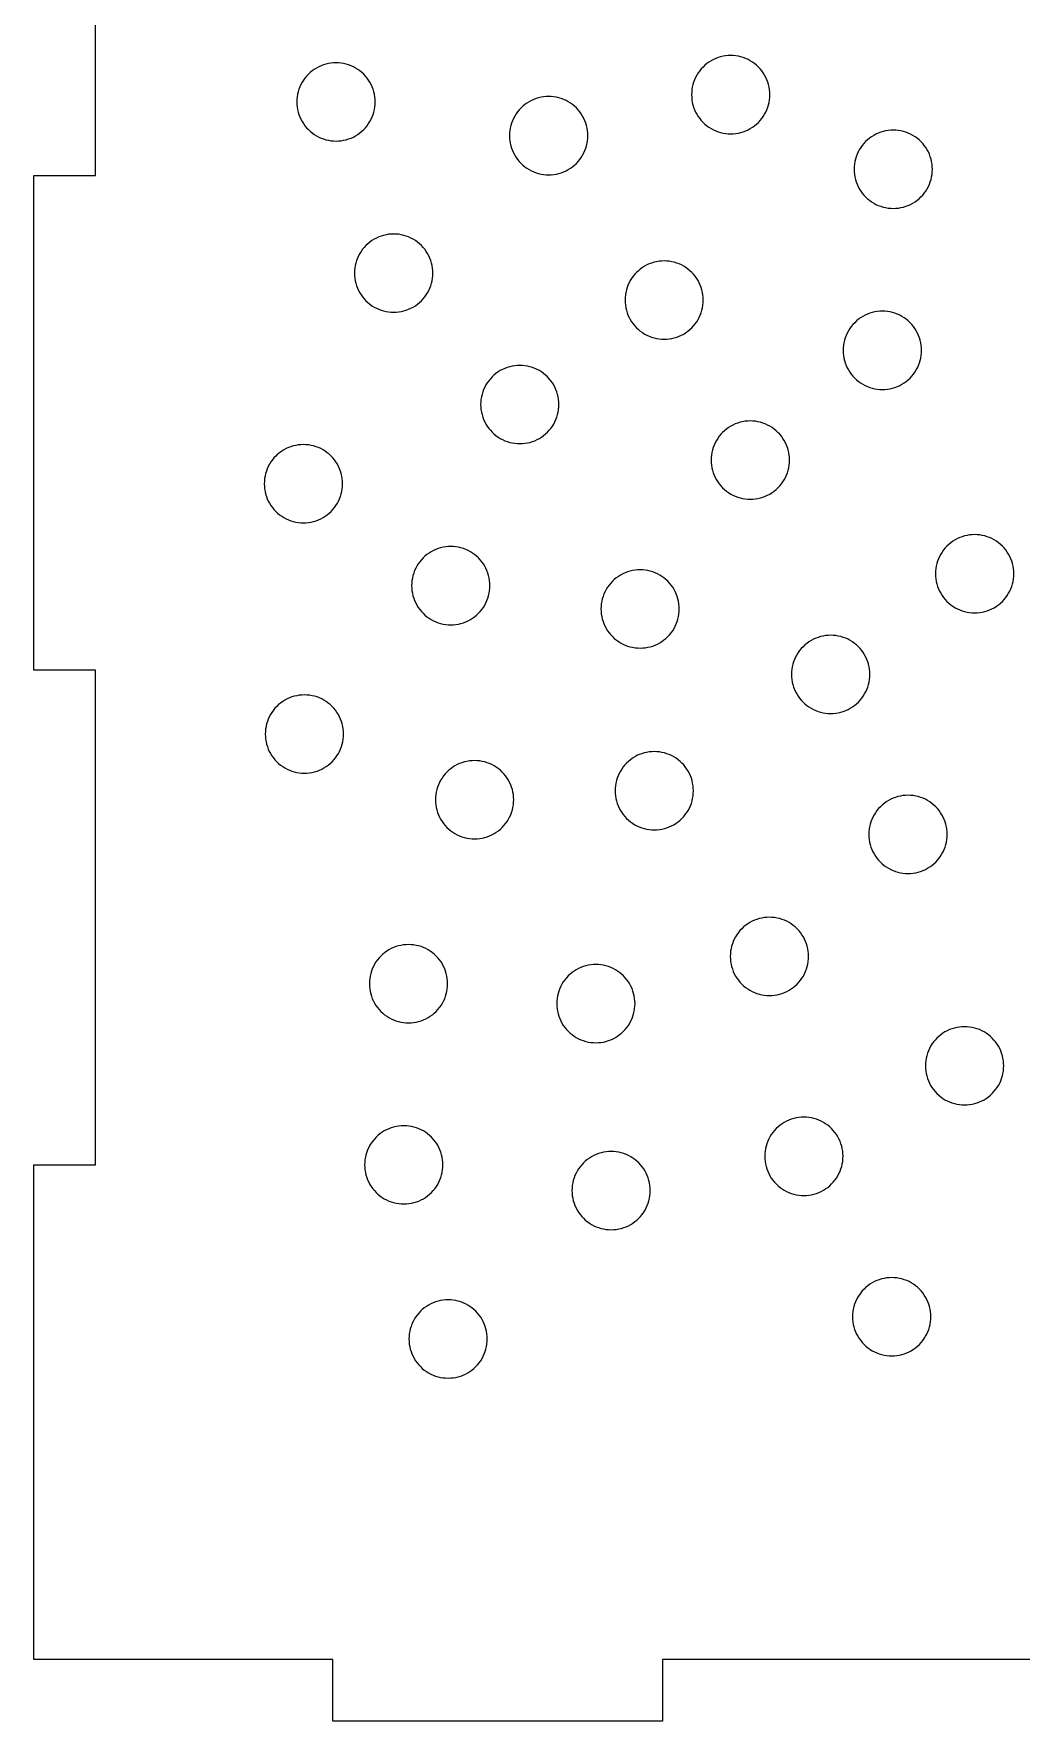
# Model space of a CAD drawing. Header units: millimetres. Extents: x 0 to 375, y -237 to 0.
# Drawn here: x 0 to 47.9, y -126 to -44.1 of the extents above; entities that cross this region are included whole.
import ezdxf

# ---------------------------------------------------------------- set-up
doc = ezdxf.new("R2010")
doc.units = ezdxf.units.MM
doc.layers.add('CUT', color=1, linetype='Continuous')

msp = doc.modelspace()

# ---------------------------------------------------------------- linework, layer by layer
at = {"layer": 'CUT'}
msp.add_lwpolyline([(59.5, -123), (30.5, -123), (30.5, -126), (14.5, -126), (14.5, -123), (3, -123), (3, -123), (0, -123), (0, -99), (3, -99), (3, -75), (0, -75), (0, -51), (3, -51), (3, -27)], dxfattribs=at)
for points in [[(16.461, -48.042), (16.497, -47.923), (16.526, -47.802), (16.546, -47.679), (16.558, -47.556), (16.562, -47.431), (16.558, -47.307), (16.546, -47.184), (16.526, -47.061), (16.497, -46.94), (16.461, -46.821), (16.418, -46.705), (16.366, -46.591), (16.308, -46.482), (16.242, -46.376), (16.17, -46.275), (16.091, -46.179), (16.006, -46.088), (15.915, -46.004), (15.819, -45.925), (15.718, -45.852), (15.613, -45.787), (15.503, -45.728), (15.39, -45.677), (15.273, -45.633), (15.154, -45.597), (15.033, -45.569), (14.911, -45.548), (14.787, -45.536), (14.663, -45.532), (14.539, -45.536), (14.415, -45.548), (14.292, -45.569), (14.171, -45.597), (14.052, -45.633), (13.936, -45.677), (13.823, -45.728), (13.713, -45.787), (13.608, -45.852), (13.507, -45.925), (13.411, -46.004), (13.32, -46.088), (13.235, -46.179), (13.156, -46.275), (13.084, -46.376), (13.018, -46.482), (12.959, -46.591), (12.908, -46.705), (12.864, -46.821), (12.828, -46.94), (12.8, -47.061), (12.78, -47.184), (12.768, -47.307), (12.764, -47.431), (12.768, -47.556), (12.78, -47.679), (12.8, -47.802), (12.828, -47.923), (12.864, -48.042), (12.908, -48.158), (12.959, -48.272), (13.018, -48.381), (13.084, -48.487), (13.156, -48.588), (13.235, -48.684), (13.32, -48.774), (13.411, -48.859), (13.507, -48.938), (13.608, -49.011), (13.713, -49.076), (13.823, -49.135), (13.936, -49.186), (14.052, -49.23), (14.171, -49.266), (14.292, -49.294), (14.415, -49.315), (14.539, -49.327), (14.663, -49.331), (14.787, -49.327), (14.911, -49.315), (15.033, -49.294), (15.154, -49.266), (15.273, -49.23), (15.39, -49.186), (15.503, -49.135), (15.613, -49.076), (15.718, -49.011), (15.819, -48.938), (15.915, -48.859), (16.006, -48.774), (16.091, -48.684), (16.17, -48.588), (16.242, -48.487), (16.308, -48.381), (16.366, -48.272), (16.418, -48.158), (16.461, -48.042)], [(35.565, -47.81), (35.608, -47.694), (35.645, -47.575), (35.673, -47.454), (35.693, -47.331), (35.705, -47.207), (35.709, -47.083), (35.705, -46.959), (35.693, -46.835), (35.673, -46.713), (35.645, -46.592), (35.608, -46.473), (35.565, -46.356), (35.513, -46.243), (35.455, -46.134), (35.389, -46.028), (35.317, -45.927), (35.238, -45.831), (35.153, -45.74), (35.062, -45.655), (34.966, -45.576), (34.865, -45.504), (34.76, -45.438), (34.65, -45.38), (34.537, -45.329), (34.42, -45.285), (34.302, -45.249), (34.18, -45.22), (34.058, -45.2), (33.934, -45.188), (33.81, -45.184), (33.686, -45.188), (33.562, -45.2), (33.439, -45.22), (33.318, -45.249), (33.199, -45.285), (33.083, -45.329), (32.97, -45.38), (32.86, -45.438), (32.755, -45.504), (32.654, -45.576), (32.558, -45.655), (32.467, -45.74), (32.382, -45.831), (32.303, -45.927), (32.231, -46.028), (32.165, -46.134), (32.106, -46.243), (32.055, -46.356), (32.011, -46.473), (31.975, -46.592), (31.947, -46.713), (31.927, -46.835), (31.915, -46.959), (31.911, -47.083), (31.915, -47.207), (31.927, -47.331), (31.947, -47.454), (31.975, -47.575), (32.011, -47.694), (32.055, -47.81), (32.106, -47.923), (32.165, -48.033), (32.231, -48.138), (32.303, -48.239), (32.382, -48.336), (32.467, -48.426), (32.558, -48.511), (32.654, -48.59), (32.755, -48.662), (32.86, -48.728), (32.97, -48.787), (33.083, -48.838), (33.199, -48.882), (33.318, -48.918), (33.439, -48.946), (33.562, -48.966), (33.686, -48.979), (33.81, -48.983), (33.934, -48.979), (34.058, -48.966), (34.18, -48.946), (34.302, -48.918), (34.42, -48.882), (34.537, -48.838), (34.65, -48.787), (34.76, -48.728), (34.865, -48.662), (34.966, -48.59), (35.062, -48.511), (35.153, -48.426), (35.238, -48.336), (35.317, -48.239), (35.389, -48.138), (35.455, -48.033), (35.513, -47.923), (35.565, -47.81)], [(26.778, -49.681), (26.814, -49.562), (26.842, -49.441), (26.862, -49.318), (26.874, -49.194), (26.878, -49.07), (26.874, -48.946), (26.862, -48.822), (26.842, -48.699), (26.814, -48.578), (26.778, -48.459), (26.734, -48.343), (26.683, -48.23), (26.624, -48.12), (26.558, -48.015), (26.486, -47.914), (26.407, -47.818), (26.322, -47.727), (26.231, -47.642), (26.135, -47.563), (26.034, -47.491), (25.929, -47.425), (25.819, -47.367), (25.706, -47.315), (25.59, -47.271), (25.471, -47.235), (25.35, -47.207), (25.227, -47.187), (25.103, -47.175), (24.979, -47.171), (24.855, -47.175), (24.731, -47.187), (24.609, -47.207), (24.488, -47.235), (24.369, -47.271), (24.252, -47.315), (24.139, -47.367), (24.029, -47.425), (23.924, -47.491), (23.823, -47.563), (23.727, -47.642), (23.636, -47.727), (23.551, -47.818), (23.472, -47.914), (23.4, -48.015), (23.334, -48.12), (23.276, -48.23), (23.224, -48.343), (23.181, -48.459), (23.145, -48.578), (23.116, -48.699), (23.096, -48.822), (23.084, -48.946), (23.08, -49.07), (23.084, -49.194), (23.096, -49.318), (23.116, -49.441), (23.145, -49.562), (23.181, -49.681), (23.224, -49.797), (23.276, -49.91), (23.334, -50.02), (23.4, -50.125), (23.472, -50.226), (23.551, -50.322), (23.636, -50.413), (23.727, -50.498), (23.823, -50.577), (23.924, -50.649), (24.029, -50.715), (24.139, -50.773), (24.252, -50.825), (24.369, -50.869), (24.488, -50.905), (24.609, -50.933), (24.731, -50.953), (24.855, -50.965), (24.979, -50.969), (25.103, -50.965), (25.227, -50.953), (25.35, -50.933), (25.471, -50.905), (25.59, -50.869), (25.706, -50.825), (25.819, -50.773), (25.929, -50.715), (26.034, -50.649), (26.135, -50.577), (26.231, -50.498), (26.322, -50.413), (26.407, -50.322), (26.486, -50.226), (26.558, -50.125), (26.624, -50.02), (26.683, -49.91), (26.734, -49.797), (26.778, -49.681)], [(43.492, -51.31), (43.528, -51.191), (43.556, -51.07), (43.576, -50.947), (43.589, -50.824), (43.593, -50.699), (43.589, -50.575), (43.576, -50.451), (43.556, -50.329), (43.528, -50.208), (43.492, -50.089), (43.448, -49.973), (43.397, -49.859), (43.338, -49.75), (43.273, -49.644), (43.2, -49.543), (43.121, -49.447), (43.036, -49.356), (42.946, -49.271), (42.85, -49.193), (42.749, -49.12), (42.643, -49.055), (42.533, -48.996), (42.42, -48.945), (42.304, -48.901), (42.185, -48.865), (42.064, -48.837), (41.941, -48.816), (41.818, -48.804), (41.693, -48.8), (41.569, -48.804), (41.445, -48.816), (41.323, -48.837), (41.202, -48.865), (41.083, -48.901), (40.966, -48.945), (40.853, -48.996), (40.744, -49.055), (40.638, -49.12), (40.537, -49.193), (40.441, -49.271), (40.35, -49.356), (40.265, -49.447), (40.187, -49.543), (40.114, -49.644), (40.048, -49.75), (39.99, -49.859), (39.939, -49.973), (39.895, -50.089), (39.859, -50.208), (39.831, -50.329), (39.81, -50.451), (39.798, -50.575), (39.794, -50.699), (39.798, -50.824), (39.81, -50.947), (39.831, -51.07), (39.859, -51.191), (39.895, -51.31), (39.939, -51.426), (39.99, -51.539), (40.048, -51.649), (40.114, -51.755), (40.187, -51.856), (40.265, -51.952), (40.35, -52.042), (40.441, -52.127), (40.537, -52.206), (40.638, -52.279), (40.744, -52.344), (40.853, -52.403), (40.966, -52.454), (41.083, -52.498), (41.202, -52.534), (41.323, -52.562), (41.445, -52.582), (41.569, -52.595), (41.693, -52.599), (41.818, -52.595), (41.941, -52.582), (42.064, -52.562), (42.185, -52.534), (42.304, -52.498), (42.42, -52.454), (42.533, -52.403), (42.643, -52.344), (42.749, -52.279), (42.85, -52.206), (42.946, -52.127), (43.036, -52.042), (43.121, -51.952), (43.2, -51.856), (43.273, -51.755), (43.338, -51.649), (43.397, -51.539), (43.448, -51.426), (43.492, -51.31)], [(19.258, -56.351), (19.294, -56.232), (19.322, -56.111), (19.342, -55.988), (19.354, -55.865), (19.358, -55.74), (19.354, -55.616), (19.342, -55.492), (19.322, -55.37), (19.294, -55.249), (19.258, -55.13), (19.214, -55.013), (19.163, -54.9), (19.104, -54.791), (19.038, -54.685), (18.966, -54.584), (18.887, -54.488), (18.802, -54.397), (18.711, -54.312), (18.615, -54.234), (18.514, -54.161), (18.409, -54.095), (18.299, -54.037), (18.186, -53.986), (18.07, -53.942), (17.951, -53.906), (17.83, -53.878), (17.707, -53.857), (17.583, -53.845), (17.459, -53.841), (17.335, -53.845), (17.211, -53.857), (17.089, -53.878), (16.968, -53.906), (16.849, -53.942), (16.732, -53.986), (16.619, -54.037), (16.51, -54.095), (16.404, -54.161), (16.303, -54.234), (16.207, -54.312), (16.116, -54.397), (16.031, -54.488), (15.952, -54.584), (15.88, -54.685), (15.814, -54.791), (15.756, -54.9), (15.704, -55.013), (15.661, -55.13), (15.625, -55.249), (15.596, -55.37), (15.576, -55.492), (15.564, -55.616), (15.56, -55.74), (15.564, -55.865), (15.576, -55.988), (15.596, -56.111), (15.625, -56.232), (15.661, -56.351), (15.704, -56.467), (15.756, -56.58), (15.814, -56.69), (15.88, -56.796), (15.952, -56.897), (16.031, -56.993), (16.116, -57.083), (16.207, -57.168), (16.303, -57.247), (16.404, -57.32), (16.51, -57.385), (16.619, -57.444), (16.732, -57.495), (16.849, -57.539), (16.968, -57.575), (17.089, -57.603), (17.211, -57.623), (17.335, -57.636), (17.459, -57.64), (17.583, -57.636), (17.707, -57.623), (17.83, -57.603), (17.951, -57.575), (18.07, -57.539), (18.186, -57.495), (18.299, -57.444), (18.409, -57.385), (18.514, -57.32), (18.615, -57.247), (18.711, -57.168), (18.802, -57.083), (18.887, -56.993), (18.966, -56.897), (19.038, -56.796), (19.104, -56.69), (19.163, -56.58), (19.214, -56.467), (19.258, -56.351)], [(32.379, -57.658), (32.415, -57.539), (32.443, -57.418), (32.463, -57.296), (32.475, -57.172), (32.48, -57.048), (32.475, -56.923), (32.463, -56.8), (32.443, -56.677), (32.415, -56.556), (32.379, -56.437), (32.335, -56.321), (32.284, -56.208), (32.225, -56.098), (32.159, -55.993), (32.087, -55.891), (32.008, -55.795), (31.923, -55.705), (31.833, -55.62), (31.736, -55.541), (31.635, -55.469), (31.53, -55.403), (31.42, -55.344), (31.307, -55.293), (31.191, -55.249), (31.072, -55.213), (30.951, -55.185), (30.828, -55.165), (30.704, -55.152), (30.58, -55.148), (30.456, -55.152), (30.332, -55.165), (30.21, -55.185), (30.089, -55.213), (29.97, -55.249), (29.853, -55.293), (29.74, -55.344), (29.631, -55.403), (29.525, -55.469), (29.424, -55.541), (29.328, -55.62), (29.237, -55.705), (29.152, -55.795), (29.073, -55.891), (29.001, -55.993), (28.935, -56.098), (28.877, -56.208), (28.825, -56.321), (28.782, -56.437), (28.746, -56.556), (28.717, -56.677), (28.697, -56.8), (28.685, -56.923), (28.681, -57.048), (28.685, -57.172), (28.697, -57.296), (28.717, -57.418), (28.746, -57.539), (28.782, -57.658), (28.825, -57.775), (28.877, -57.888), (28.935, -57.997), (29.001, -58.103), (29.073, -58.204), (29.152, -58.3), (29.237, -58.391), (29.328, -58.476), (29.424, -58.555), (29.525, -58.627), (29.631, -58.693), (29.74, -58.751), (29.853, -58.802), (29.97, -58.846), (30.089, -58.882), (30.21, -58.911), (30.332, -58.931), (30.456, -58.943), (30.58, -58.947), (30.704, -58.943), (30.828, -58.931), (30.951, -58.911), (31.072, -58.882), (31.191, -58.846), (31.307, -58.802), (31.42, -58.751), (31.53, -58.693), (31.635, -58.627), (31.736, -58.555), (31.833, -58.476), (31.923, -58.391), (32.008, -58.3), (32.087, -58.204), (32.159, -58.103), (32.225, -57.997), (32.284, -57.888), (32.335, -57.775), (32.379, -57.658)], [(42.964, -60.098), (43, -59.979), (43.028, -59.858), (43.049, -59.735), (43.061, -59.612), (43.065, -59.487), (43.061, -59.363), (43.049, -59.24), (43.028, -59.117), (43, -58.996), (42.964, -58.877), (42.92, -58.761), (42.869, -58.647), (42.811, -58.538), (42.745, -58.432), (42.673, -58.331), (42.594, -58.235), (42.509, -58.144), (42.418, -58.059), (42.322, -57.981), (42.221, -57.908), (42.115, -57.843), (42.006, -57.784), (41.893, -57.733), (41.776, -57.689), (41.657, -57.653), (41.536, -57.625), (41.414, -57.604), (41.29, -57.592), (41.166, -57.588), (41.041, -57.592), (40.918, -57.604), (40.795, -57.625), (40.674, -57.653), (40.555, -57.689), (40.439, -57.733), (40.326, -57.784), (40.216, -57.843), (40.11, -57.908), (40.009, -57.981), (39.913, -58.059), (39.823, -58.144), (39.738, -58.235), (39.659, -58.331), (39.586, -58.432), (39.521, -58.538), (39.462, -58.647), (39.411, -58.761), (39.367, -58.877), (39.331, -58.996), (39.303, -59.117), (39.283, -59.24), (39.27, -59.363), (39.266, -59.487), (39.27, -59.612), (39.283, -59.735), (39.303, -59.858), (39.331, -59.979), (39.367, -60.098), (39.411, -60.214), (39.462, -60.327), (39.521, -60.437), (39.586, -60.543), (39.659, -60.644), (39.738, -60.74), (39.823, -60.83), (39.913, -60.915), (40.009, -60.994), (40.11, -61.067), (40.216, -61.132), (40.326, -61.191), (40.439, -61.242), (40.555, -61.286), (40.674, -61.322), (40.795, -61.35), (40.918, -61.371), (41.041, -61.383), (41.166, -61.387), (41.29, -61.383), (41.414, -61.371), (41.536, -61.35), (41.657, -61.322), (41.776, -61.286), (41.893, -61.242), (42.006, -61.191), (42.115, -61.132), (42.221, -61.067), (42.322, -60.994), (42.418, -60.915), (42.509, -60.83), (42.594, -60.74), (42.673, -60.644), (42.745, -60.543), (42.811, -60.437), (42.869, -60.327), (42.92, -60.214), (42.964, -60.098)], [(25.377, -62.725), (25.413, -62.606), (25.441, -62.485), (25.461, -62.362), (25.473, -62.238), (25.477, -62.114), (25.473, -61.99), (25.461, -61.866), (25.441, -61.744), (25.413, -61.623), (25.377, -61.504), (25.333, -61.387), (25.282, -61.274), (25.223, -61.164), (25.157, -61.059), (25.085, -60.958), (25.006, -60.862), (24.921, -60.771), (24.83, -60.686), (24.734, -60.607), (24.633, -60.535), (24.528, -60.469), (24.418, -60.411), (24.305, -60.359), (24.189, -60.316), (24.07, -60.28), (23.949, -60.251), (23.826, -60.231), (23.702, -60.219), (23.578, -60.215), (23.454, -60.219), (23.33, -60.231), (23.208, -60.251), (23.087, -60.28), (22.968, -60.316), (22.851, -60.359), (22.738, -60.411), (22.629, -60.469), (22.523, -60.535), (22.422, -60.607), (22.326, -60.686), (22.235, -60.771), (22.15, -60.862), (22.071, -60.958), (21.999, -61.059), (21.933, -61.164), (21.875, -61.274), (21.823, -61.387), (21.78, -61.504), (21.744, -61.623), (21.715, -61.744), (21.695, -61.866), (21.683, -61.99), (21.679, -62.114), (21.683, -62.238), (21.695, -62.362), (21.715, -62.485), (21.744, -62.606), (21.78, -62.725), (21.823, -62.841), (21.875, -62.954), (21.933, -63.064), (21.999, -63.169), (22.071, -63.27), (22.15, -63.366), (22.235, -63.457), (22.326, -63.542), (22.422, -63.621), (22.523, -63.693), (22.629, -63.759), (22.738, -63.818), (22.851, -63.869), (22.968, -63.913), (23.087, -63.949), (23.208, -63.977), (23.33, -63.997), (23.454, -64.009), (23.578, -64.013), (23.702, -64.009), (23.826, -63.997), (23.949, -63.977), (24.07, -63.949), (24.189, -63.913), (24.305, -63.869), (24.418, -63.818), (24.528, -63.759), (24.633, -63.693), (24.734, -63.621), (24.83, -63.542), (24.921, -63.457), (25.006, -63.366), (25.085, -63.27), (25.157, -63.169), (25.223, -63.064), (25.282, -62.954), (25.333, -62.841), (25.377, -62.725)], [(36.557, -65.422), (36.594, -65.303), (36.622, -65.182), (36.642, -65.059), (36.654, -64.936), (36.658, -64.811), (36.654, -64.687), (36.642, -64.564), (36.622, -64.441), (36.594, -64.32), (36.557, -64.201), (36.514, -64.085), (36.462, -63.971), (36.404, -63.862), (36.338, -63.756), (36.266, -63.655), (36.187, -63.559), (36.102, -63.468), (36.011, -63.384), (35.915, -63.305), (35.814, -63.232), (35.709, -63.167), (35.599, -63.108), (35.486, -63.057), (35.369, -63.013), (35.251, -62.977), (35.13, -62.949), (35.007, -62.928), (34.883, -62.916), (34.759, -62.912), (34.635, -62.916), (34.511, -62.928), (34.388, -62.949), (34.267, -62.977), (34.148, -63.013), (34.032, -63.057), (33.919, -63.108), (33.809, -63.167), (33.704, -63.232), (33.603, -63.305), (33.507, -63.384), (33.416, -63.468), (33.331, -63.559), (33.252, -63.655), (33.18, -63.756), (33.114, -63.862), (33.056, -63.971), (33.004, -64.085), (32.96, -64.201), (32.924, -64.32), (32.896, -64.441), (32.876, -64.564), (32.864, -64.687), (32.86, -64.811), (32.864, -64.936), (32.876, -65.059), (32.896, -65.182), (32.924, -65.303), (32.96, -65.422), (33.004, -65.538), (33.056, -65.652), (33.114, -65.761), (33.18, -65.867), (33.252, -65.968), (33.331, -66.064), (33.416, -66.155), (33.507, -66.239), (33.603, -66.318), (33.704, -66.391), (33.809, -66.456), (33.919, -66.515), (34.032, -66.566), (34.148, -66.61), (34.267, -66.646), (34.388, -66.674), (34.511, -66.695), (34.635, -66.707), (34.759, -66.711), (34.883, -66.707), (35.007, -66.695), (35.13, -66.674), (35.251, -66.646), (35.369, -66.61), (35.486, -66.566), (35.599, -66.515), (35.709, -66.456), (35.814, -66.391), (35.915, -66.318), (36.011, -66.239), (36.102, -66.155), (36.187, -66.064), (36.266, -65.968), (36.338, -65.867), (36.404, -65.761), (36.462, -65.652), (36.514, -65.538), (36.557, -65.422)], [(14.88, -66.569), (14.916, -66.45), (14.945, -66.329), (14.965, -66.206), (14.977, -66.082), (14.981, -65.958), (14.977, -65.834), (14.965, -65.71), (14.945, -65.588), (14.916, -65.467), (14.88, -65.348), (14.837, -65.231), (14.785, -65.118), (14.727, -65.009), (14.661, -64.903), (14.589, -64.802), (14.51, -64.706), (14.425, -64.615), (14.334, -64.53), (14.238, -64.451), (14.137, -64.379), (14.031, -64.313), (13.922, -64.255), (13.809, -64.203), (13.692, -64.16), (13.573, -64.124), (13.452, -64.095), (13.33, -64.075), (13.206, -64.063), (13.082, -64.059), (12.958, -64.063), (12.834, -64.075), (12.711, -64.095), (12.59, -64.124), (12.471, -64.16), (12.355, -64.203), (12.242, -64.255), (12.132, -64.313), (12.027, -64.379), (11.926, -64.451), (11.83, -64.53), (11.739, -64.615), (11.654, -64.706), (11.575, -64.802), (11.503, -64.903), (11.437, -65.009), (11.378, -65.118), (11.327, -65.231), (11.283, -65.348), (11.247, -65.467), (11.219, -65.588), (11.199, -65.71), (11.187, -65.834), (11.183, -65.958), (11.187, -66.082), (11.199, -66.206), (11.219, -66.329), (11.247, -66.45), (11.283, -66.569), (11.327, -66.685), (11.378, -66.798), (11.437, -66.908), (11.503, -67.013), (11.575, -67.114), (11.654, -67.21), (11.739, -67.301), (11.83, -67.386), (11.926, -67.465), (12.027, -67.537), (12.132, -67.603), (12.242, -67.662), (12.355, -67.713), (12.471, -67.757), (12.59, -67.793), (12.711, -67.821), (12.834, -67.841), (12.958, -67.853), (13.082, -67.857), (13.206, -67.853), (13.33, -67.841), (13.452, -67.821), (13.573, -67.793), (13.692, -67.757), (13.809, -67.713), (13.922, -67.662), (14.031, -67.603), (14.137, -67.537), (14.238, -67.465), (14.334, -67.386), (14.425, -67.301), (14.51, -67.21), (14.589, -67.114), (14.661, -67.013), (14.727, -66.908), (14.785, -66.798), (14.837, -66.685), (14.88, -66.569)], [(47.398, -71.053), (47.441, -70.936), (47.478, -70.817), (47.506, -70.696), (47.526, -70.574), (47.538, -70.45), (47.542, -70.326), (47.538, -70.202), (47.526, -70.078), (47.506, -69.955), (47.478, -69.834), (47.441, -69.715), (47.398, -69.599), (47.346, -69.486), (47.288, -69.376), (47.222, -69.271), (47.15, -69.17), (47.071, -69.073), (46.986, -68.983), (46.895, -68.898), (46.799, -68.819), (46.698, -68.747), (46.593, -68.681), (46.483, -68.622), (46.37, -68.571), (46.253, -68.527), (46.134, -68.491), (46.013, -68.463), (45.891, -68.443), (45.767, -68.431), (45.643, -68.426), (45.519, -68.431), (45.395, -68.443), (45.272, -68.463), (45.151, -68.491), (45.032, -68.527), (44.916, -68.571), (44.803, -68.622), (44.693, -68.681), (44.588, -68.747), (44.487, -68.819), (44.391, -68.898), (44.3, -68.983), (44.215, -69.073), (44.136, -69.17), (44.064, -69.271), (43.998, -69.376), (43.939, -69.486), (43.888, -69.599), (43.844, -69.715), (43.808, -69.834), (43.78, -69.955), (43.76, -70.078), (43.748, -70.202), (43.744, -70.326), (43.748, -70.45), (43.76, -70.574), (43.78, -70.696), (43.808, -70.817), (43.844, -70.936), (43.888, -71.053), (43.939, -71.166), (43.998, -71.275), (44.064, -71.381), (44.136, -71.482), (44.215, -71.578), (44.3, -71.669), (44.391, -71.754), (44.487, -71.833), (44.588, -71.905), (44.693, -71.971), (44.803, -72.029), (44.916, -72.08), (45.032, -72.124), (45.151, -72.16), (45.272, -72.189), (45.395, -72.209), (45.519, -72.221), (45.643, -72.225), (45.767, -72.221), (45.891, -72.209), (46.013, -72.189), (46.134, -72.16), (46.253, -72.124), (46.37, -72.08), (46.483, -72.029), (46.593, -71.971), (46.698, -71.905), (46.799, -71.833), (46.895, -71.754), (46.986, -71.669), (47.071, -71.578), (47.15, -71.482), (47.222, -71.381), (47.288, -71.275), (47.346, -71.166), (47.398, -71.053)], [(22.028, -71.513), (22.065, -71.394), (22.093, -71.273), (22.113, -71.15), (22.125, -71.027), (22.129, -70.902), (22.125, -70.778), (22.113, -70.654), (22.093, -70.532), (22.065, -70.411), (22.028, -70.292), (21.985, -70.175), (21.933, -70.062), (21.875, -69.953), (21.809, -69.847), (21.737, -69.746), (21.658, -69.65), (21.573, -69.559), (21.482, -69.474), (21.386, -69.395), (21.285, -69.323), (21.18, -69.257), (21.07, -69.199), (20.957, -69.148), (20.84, -69.104), (20.722, -69.068), (20.601, -69.039), (20.478, -69.019), (20.354, -69.007), (20.23, -69.003), (20.106, -69.007), (19.982, -69.019), (19.859, -69.039), (19.738, -69.068), (19.619, -69.104), (19.503, -69.148), (19.39, -69.199), (19.28, -69.257), (19.175, -69.323), (19.074, -69.395), (18.978, -69.474), (18.887, -69.559), (18.802, -69.65), (18.723, -69.746), (18.651, -69.847), (18.585, -69.953), (18.527, -70.062), (18.475, -70.175), (18.431, -70.292), (18.395, -70.411), (18.367, -70.532), (18.347, -70.654), (18.335, -70.778), (18.331, -70.902), (18.335, -71.027), (18.347, -71.15), (18.367, -71.273), (18.395, -71.394), (18.431, -71.513), (18.475, -71.629), (18.527, -71.742), (18.585, -71.852), (18.651, -71.958), (18.723, -72.059), (18.802, -72.155), (18.887, -72.245), (18.978, -72.33), (19.074, -72.409), (19.175, -72.482), (19.28, -72.547), (19.39, -72.606), (19.503, -72.657), (19.619, -72.701), (19.738, -72.737), (19.859, -72.765), (19.982, -72.785), (20.106, -72.798), (20.23, -72.802), (20.354, -72.798), (20.478, -72.785), (20.601, -72.765), (20.722, -72.737), (20.84, -72.701), (20.957, -72.657), (21.07, -72.606), (21.18, -72.547), (21.285, -72.482), (21.386, -72.409), (21.482, -72.33), (21.573, -72.245), (21.658, -72.155), (21.737, -72.059), (21.809, -71.958), (21.875, -71.852), (21.933, -71.742), (21.985, -71.629), (22.028, -71.513)], [(31.169, -72.759), (31.213, -72.643), (31.249, -72.524), (31.277, -72.403), (31.298, -72.28), (31.31, -72.156), (31.314, -72.032), (31.31, -71.908), (31.298, -71.784), (31.277, -71.661), (31.249, -71.54), (31.213, -71.422), (31.169, -71.305), (31.118, -71.192), (31.06, -71.082), (30.994, -70.977), (30.921, -70.876), (30.843, -70.78), (30.758, -70.689), (30.667, -70.604), (30.571, -70.525), (30.47, -70.453), (30.364, -70.387), (30.255, -70.329), (30.141, -70.277), (30.025, -70.234), (29.906, -70.197), (29.785, -70.169), (29.663, -70.149), (29.539, -70.137), (29.415, -70.133), (29.29, -70.137), (29.167, -70.149), (29.044, -70.169), (28.923, -70.197), (28.804, -70.234), (28.688, -70.277), (28.575, -70.329), (28.465, -70.387), (28.359, -70.453), (28.258, -70.525), (28.162, -70.604), (28.072, -70.689), (27.987, -70.78), (27.908, -70.876), (27.835, -70.977), (27.77, -71.082), (27.711, -71.192), (27.66, -71.305), (27.616, -71.422), (27.58, -71.54), (27.552, -71.661), (27.532, -71.784), (27.519, -71.908), (27.515, -72.032), (27.519, -72.156), (27.532, -72.28), (27.552, -72.403), (27.58, -72.524), (27.616, -72.643), (27.66, -72.759), (27.711, -72.872), (27.77, -72.982), (27.835, -73.087), (27.908, -73.188), (27.987, -73.284), (28.072, -73.375), (28.162, -73.46), (28.258, -73.539), (28.359, -73.611), (28.465, -73.677), (28.575, -73.735), (28.688, -73.787), (28.804, -73.831), (28.923, -73.867), (29.044, -73.895), (29.167, -73.915), (29.29, -73.927), (29.415, -73.931), (29.539, -73.927), (29.663, -73.915), (29.785, -73.895), (29.906, -73.867), (30.025, -73.831), (30.141, -73.787), (30.255, -73.735), (30.364, -73.677), (30.47, -73.611), (30.571, -73.539), (30.667, -73.46), (30.758, -73.375), (30.843, -73.284), (30.921, -73.188), (30.994, -73.087), (31.06, -72.982), (31.118, -72.872), (31.169, -72.759)], [(40.457, -75.82), (40.493, -75.701), (40.522, -75.58), (40.542, -75.457), (40.554, -75.334), (40.558, -75.209), (40.554, -75.085), (40.542, -74.962), (40.522, -74.839), (40.493, -74.718), (40.457, -74.599), (40.414, -74.483), (40.362, -74.369), (40.304, -74.26), (40.238, -74.154), (40.166, -74.053), (40.087, -73.957), (40.002, -73.866), (39.911, -73.781), (39.815, -73.703), (39.714, -73.63), (39.609, -73.565), (39.499, -73.506), (39.386, -73.455), (39.269, -73.411), (39.15, -73.375), (39.029, -73.347), (38.907, -73.326), (38.783, -73.314), (38.659, -73.31), (38.535, -73.314), (38.411, -73.326), (38.288, -73.347), (38.167, -73.375), (38.048, -73.411), (37.932, -73.455), (37.819, -73.506), (37.709, -73.565), (37.604, -73.63), (37.503, -73.703), (37.407, -73.781), (37.316, -73.866), (37.231, -73.957), (37.152, -74.053), (37.08, -74.154), (37.014, -74.26), (36.955, -74.369), (36.904, -74.483), (36.86, -74.599), (36.824, -74.718), (36.796, -74.839), (36.776, -74.962), (36.764, -75.085), (36.76, -75.209), (36.764, -75.334), (36.776, -75.457), (36.796, -75.58), (36.824, -75.701), (36.86, -75.82), (36.904, -75.936), (36.955, -76.049), (37.014, -76.159), (37.08, -76.265), (37.152, -76.366), (37.231, -76.462), (37.316, -76.552), (37.407, -76.637), (37.503, -76.716), (37.604, -76.789), (37.709, -76.854), (37.819, -76.913), (37.932, -76.964), (38.048, -77.008), (38.167, -77.044), (38.288, -77.072), (38.411, -77.092), (38.535, -77.105), (38.659, -77.109), (38.783, -77.105), (38.907, -77.092), (39.029, -77.072), (39.15, -77.044), (39.269, -77.008), (39.386, -76.964), (39.499, -76.913), (39.609, -76.854), (39.714, -76.789), (39.815, -76.716), (39.911, -76.637), (40.002, -76.552), (40.087, -76.462), (40.166, -76.366), (40.238, -76.265), (40.304, -76.159), (40.362, -76.049), (40.414, -75.936), (40.457, -75.82)], [(14.884, -78.831), (14.928, -78.714), (14.964, -78.595), (14.993, -78.474), (15.013, -78.352), (15.025, -78.228), (15.029, -78.104), (15.025, -77.98), (15.013, -77.856), (14.993, -77.733), (14.964, -77.612), (14.928, -77.493), (14.884, -77.377), (14.833, -77.264), (14.775, -77.154), (14.709, -77.049), (14.637, -76.948), (14.558, -76.852), (14.473, -76.761), (14.382, -76.676), (14.286, -76.597), (14.185, -76.525), (14.079, -76.459), (13.97, -76.4), (13.857, -76.349), (13.74, -76.305), (13.621, -76.269), (13.5, -76.241), (13.378, -76.221), (13.254, -76.209), (13.13, -76.205), (13.006, -76.209), (12.882, -76.221), (12.759, -76.241), (12.638, -76.269), (12.519, -76.305), (12.403, -76.349), (12.29, -76.4), (12.18, -76.459), (12.075, -76.525), (11.974, -76.597), (11.877, -76.676), (11.787, -76.761), (11.702, -76.852), (11.623, -76.948), (11.551, -77.049), (11.485, -77.154), (11.426, -77.264), (11.375, -77.377), (11.331, -77.493), (11.295, -77.612), (11.267, -77.733), (11.247, -77.856), (11.235, -77.98), (11.23, -78.104), (11.235, -78.228), (11.247, -78.352), (11.267, -78.474), (11.295, -78.595), (11.331, -78.714), (11.375, -78.831), (11.426, -78.944), (11.485, -79.054), (11.551, -79.159), (11.623, -79.26), (11.702, -79.356), (11.787, -79.447), (11.877, -79.532), (11.974, -79.611), (12.075, -79.683), (12.18, -79.749), (12.29, -79.807), (12.403, -79.859), (12.519, -79.902), (12.638, -79.938), (12.759, -79.967), (12.882, -79.987), (13.006, -79.999), (13.13, -80.003), (13.254, -79.999), (13.378, -79.987), (13.5, -79.967), (13.621, -79.938), (13.74, -79.902), (13.857, -79.859), (13.97, -79.807), (14.079, -79.749), (14.185, -79.683), (14.286, -79.611), (14.382, -79.532), (14.473, -79.447), (14.558, -79.356), (14.637, -79.26), (14.709, -79.159), (14.775, -79.054), (14.833, -78.944), (14.884, -78.831)], [(23.181, -81.901), (23.217, -81.782), (23.246, -81.661), (23.266, -81.538), (23.278, -81.415), (23.282, -81.291), (23.278, -81.166), (23.266, -81.043), (23.246, -80.92), (23.217, -80.799), (23.181, -80.68), (23.137, -80.564), (23.086, -80.451), (23.028, -80.341), (22.962, -80.235), (22.89, -80.134), (22.811, -80.038), (22.726, -79.948), (22.635, -79.863), (22.539, -79.784), (22.438, -79.711), (22.332, -79.646), (22.223, -79.587), (22.11, -79.536), (21.993, -79.492), (21.874, -79.456), (21.753, -79.428), (21.631, -79.407), (21.507, -79.395), (21.383, -79.391), (21.259, -79.395), (21.135, -79.407), (21.012, -79.428), (20.891, -79.456), (20.772, -79.492), (20.656, -79.536), (20.543, -79.587), (20.433, -79.646), (20.328, -79.711), (20.226, -79.784), (20.13, -79.863), (20.04, -79.948), (19.955, -80.038), (19.876, -80.134), (19.804, -80.235), (19.738, -80.341), (19.679, -80.451), (19.628, -80.564), (19.584, -80.68), (19.548, -80.799), (19.52, -80.92), (19.5, -81.043), (19.487, -81.166), (19.483, -81.291), (19.487, -81.415), (19.5, -81.538), (19.52, -81.661), (19.548, -81.782), (19.584, -81.901), (19.628, -82.017), (19.679, -82.131), (19.738, -82.24), (19.804, -82.346), (19.876, -82.447), (19.955, -82.543), (20.04, -82.634), (20.13, -82.719), (20.226, -82.797), (20.328, -82.87), (20.433, -82.935), (20.543, -82.994), (20.656, -83.045), (20.772, -83.089), (20.891, -83.125), (21.012, -83.153), (21.135, -83.174), (21.259, -83.186), (21.383, -83.19), (21.507, -83.186), (21.631, -83.174), (21.753, -83.153), (21.874, -83.125), (21.993, -83.089), (22.11, -83.045), (22.223, -82.994), (22.332, -82.935), (22.438, -82.87), (22.539, -82.797), (22.635, -82.719), (22.726, -82.634), (22.811, -82.543), (22.89, -82.447), (22.962, -82.346), (23.028, -82.24), (23.086, -82.131), (23.137, -82.017), (23.181, -81.901)], [(31.899, -81.465), (31.935, -81.346), (31.963, -81.225), (31.983, -81.103), (31.995, -80.979), (32, -80.855), (31.995, -80.731), (31.983, -80.607), (31.963, -80.484), (31.935, -80.363), (31.899, -80.244), (31.855, -80.128), (31.804, -80.015), (31.745, -79.905), (31.679, -79.8), (31.607, -79.699), (31.528, -79.603), (31.443, -79.512), (31.353, -79.427), (31.256, -79.348), (31.155, -79.276), (31.05, -79.21), (30.94, -79.151), (30.827, -79.1), (30.711, -79.056), (30.592, -79.02), (30.471, -78.992), (30.348, -78.972), (30.224, -78.96), (30.1, -78.956), (29.976, -78.96), (29.852, -78.972), (29.73, -78.992), (29.609, -79.02), (29.49, -79.056), (29.373, -79.1), (29.26, -79.151), (29.151, -79.21), (29.045, -79.276), (28.944, -79.348), (28.848, -79.427), (28.757, -79.512), (28.672, -79.603), (28.593, -79.699), (28.521, -79.8), (28.455, -79.905), (28.397, -80.015), (28.346, -80.128), (28.302, -80.244), (28.266, -80.363), (28.237, -80.484), (28.217, -80.607), (28.205, -80.731), (28.201, -80.855), (28.205, -80.979), (28.217, -81.103), (28.237, -81.225), (28.266, -81.346), (28.302, -81.465), (28.346, -81.582), (28.397, -81.695), (28.455, -81.805), (28.521, -81.91), (28.593, -82.011), (28.672, -82.107), (28.757, -82.198), (28.848, -82.283), (28.944, -82.362), (29.045, -82.434), (29.151, -82.5), (29.26, -82.558), (29.373, -82.61), (29.49, -82.653), (29.609, -82.689), (29.73, -82.718), (29.852, -82.738), (29.976, -82.75), (30.1, -82.754), (30.224, -82.75), (30.348, -82.738), (30.471, -82.718), (30.592, -82.689), (30.711, -82.653), (30.827, -82.61), (30.94, -82.558), (31.05, -82.5), (31.155, -82.434), (31.256, -82.362), (31.353, -82.283), (31.443, -82.198), (31.528, -82.107), (31.607, -82.011), (31.679, -81.91), (31.745, -81.805), (31.804, -81.695), (31.855, -81.582), (31.899, -81.465)], [(44.21, -83.583), (44.246, -83.464), (44.275, -83.343), (44.295, -83.22), (44.307, -83.097), (44.311, -82.973), (44.307, -82.848), (44.295, -82.725), (44.275, -82.602), (44.246, -82.481), (44.21, -82.362), (44.167, -82.246), (44.115, -82.132), (44.057, -82.023), (43.991, -81.917), (43.919, -81.816), (43.84, -81.72), (43.755, -81.63), (43.664, -81.545), (43.568, -81.466), (43.467, -81.393), (43.362, -81.328), (43.252, -81.269), (43.139, -81.218), (43.022, -81.174), (42.903, -81.138), (42.782, -81.11), (42.66, -81.089), (42.536, -81.077), (42.412, -81.073), (42.288, -81.077), (42.164, -81.089), (42.041, -81.11), (41.92, -81.138), (41.801, -81.174), (41.685, -81.218), (41.572, -81.269), (41.462, -81.328), (41.357, -81.393), (41.256, -81.466), (41.16, -81.545), (41.069, -81.63), (40.984, -81.72), (40.905, -81.816), (40.833, -81.917), (40.767, -82.023), (40.708, -82.132), (40.657, -82.246), (40.613, -82.362), (40.577, -82.481), (40.549, -82.602), (40.529, -82.725), (40.517, -82.848), (40.513, -82.973), (40.517, -83.097), (40.529, -83.22), (40.549, -83.343), (40.577, -83.464), (40.613, -83.583), (40.657, -83.699), (40.708, -83.813), (40.767, -83.922), (40.833, -84.028), (40.905, -84.129), (40.984, -84.225), (41.069, -84.316), (41.16, -84.4), (41.256, -84.479), (41.357, -84.552), (41.462, -84.617), (41.572, -84.676), (41.685, -84.727), (41.801, -84.771), (41.92, -84.807), (42.041, -84.835), (42.164, -84.856), (42.288, -84.868), (42.412, -84.872), (42.536, -84.868), (42.66, -84.856), (42.782, -84.835), (42.903, -84.807), (43.022, -84.771), (43.139, -84.727), (43.252, -84.676), (43.362, -84.617), (43.467, -84.552), (43.568, -84.479), (43.664, -84.4), (43.755, -84.316), (43.84, -84.225), (43.919, -84.129), (43.991, -84.028), (44.057, -83.922), (44.115, -83.813), (44.167, -83.699), (44.21, -83.583)], [(37.486, -89.502), (37.522, -89.384), (37.55, -89.262), (37.57, -89.14), (37.582, -89.016), (37.587, -88.892), (37.582, -88.768), (37.57, -88.644), (37.55, -88.521), (37.522, -88.4), (37.486, -88.281), (37.442, -88.165), (37.391, -88.052), (37.332, -87.942), (37.266, -87.837), (37.194, -87.736), (37.115, -87.64), (37.03, -87.549), (36.94, -87.464), (36.843, -87.385), (36.742, -87.313), (36.637, -87.247), (36.527, -87.188), (36.414, -87.137), (36.298, -87.093), (36.179, -87.057), (36.058, -87.029), (35.935, -87.009), (35.811, -86.997), (35.687, -86.993), (35.563, -86.997), (35.439, -87.009), (35.317, -87.029), (35.196, -87.057), (35.077, -87.093), (34.96, -87.137), (34.847, -87.188), (34.738, -87.247), (34.632, -87.313), (34.531, -87.385), (34.435, -87.464), (34.344, -87.549), (34.259, -87.64), (34.18, -87.736), (34.108, -87.837), (34.042, -87.942), (33.984, -88.052), (33.932, -88.165), (33.889, -88.281), (33.853, -88.4), (33.824, -88.521), (33.804, -88.644), (33.792, -88.768), (33.788, -88.892), (33.792, -89.016), (33.804, -89.14), (33.824, -89.262), (33.853, -89.384), (33.889, -89.502), (33.932, -89.619), (33.984, -89.732), (34.042, -89.842), (34.108, -89.947), (34.18, -90.048), (34.259, -90.144), (34.344, -90.235), (34.435, -90.32), (34.531, -90.399), (34.632, -90.471), (34.738, -90.537), (34.847, -90.595), (34.96, -90.647), (35.077, -90.69), (35.196, -90.727), (35.317, -90.755), (35.439, -90.775), (35.563, -90.787), (35.687, -90.791), (35.811, -90.787), (35.935, -90.775), (36.058, -90.755), (36.179, -90.727), (36.298, -90.69), (36.414, -90.647), (36.527, -90.595), (36.637, -90.537), (36.742, -90.471), (36.843, -90.399), (36.94, -90.32), (37.03, -90.235), (37.115, -90.144), (37.194, -90.048), (37.266, -89.947), (37.332, -89.842), (37.391, -89.732), (37.442, -89.619), (37.486, -89.502)], [(19.977, -90.827), (20.013, -90.709), (20.041, -90.588), (20.061, -90.465), (20.074, -90.341), (20.078, -90.217), (20.074, -90.093), (20.061, -89.969), (20.041, -89.846), (20.013, -89.725), (19.977, -89.606), (19.933, -89.49), (19.882, -89.377), (19.823, -89.267), (19.758, -89.162), (19.685, -89.061), (19.606, -88.965), (19.521, -88.874), (19.431, -88.789), (19.335, -88.71), (19.234, -88.638), (19.128, -88.572), (19.018, -88.514), (18.905, -88.462), (18.789, -88.418), (18.67, -88.382), (18.549, -88.354), (18.426, -88.334), (18.303, -88.322), (18.178, -88.318), (18.054, -88.322), (17.931, -88.334), (17.808, -88.354), (17.687, -88.382), (17.568, -88.418), (17.452, -88.462), (17.338, -88.514), (17.229, -88.572), (17.123, -88.638), (17.022, -88.71), (16.926, -88.789), (16.835, -88.874), (16.75, -88.965), (16.672, -89.061), (16.599, -89.162), (16.534, -89.267), (16.475, -89.377), (16.424, -89.49), (16.38, -89.606), (16.344, -89.725), (16.316, -89.846), (16.295, -89.969), (16.283, -90.093), (16.279, -90.217), (16.283, -90.341), (16.295, -90.465), (16.316, -90.588), (16.344, -90.709), (16.38, -90.827), (16.424, -90.944), (16.475, -91.057), (16.534, -91.167), (16.599, -91.272), (16.672, -91.373), (16.75, -91.469), (16.835, -91.56), (16.926, -91.645), (17.022, -91.724), (17.123, -91.796), (17.229, -91.862), (17.338, -91.92), (17.452, -91.972), (17.568, -92.015), (17.687, -92.052), (17.808, -92.08), (17.931, -92.1), (18.054, -92.112), (18.178, -92.116), (18.303, -92.112), (18.426, -92.1), (18.549, -92.08), (18.67, -92.052), (18.789, -92.015), (18.905, -91.972), (19.018, -91.92), (19.128, -91.862), (19.234, -91.796), (19.335, -91.724), (19.431, -91.645), (19.521, -91.56), (19.606, -91.469), (19.685, -91.373), (19.758, -91.272), (19.823, -91.167), (19.882, -91.057), (19.933, -90.944), (19.977, -90.827)], [(29.065, -91.791), (29.101, -91.672), (29.129, -91.551), (29.149, -91.429), (29.161, -91.305), (29.166, -91.181), (29.161, -91.057), (29.149, -90.933), (29.129, -90.81), (29.101, -90.689), (29.065, -90.57), (29.021, -90.454), (28.97, -90.341), (28.911, -90.231), (28.845, -90.126), (28.773, -90.025), (28.694, -89.928), (28.609, -89.838), (28.519, -89.753), (28.422, -89.674), (28.321, -89.602), (28.216, -89.536), (28.106, -89.477), (27.993, -89.426), (27.877, -89.382), (27.758, -89.346), (27.637, -89.318), (27.514, -89.298), (27.39, -89.285), (27.266, -89.281), (27.142, -89.285), (27.018, -89.298), (26.896, -89.318), (26.775, -89.346), (26.656, -89.382), (26.539, -89.426), (26.426, -89.477), (26.317, -89.536), (26.211, -89.602), (26.11, -89.674), (26.014, -89.753), (25.923, -89.838), (25.838, -89.928), (25.759, -90.025), (25.687, -90.126), (25.621, -90.231), (25.563, -90.341), (25.512, -90.454), (25.468, -90.57), (25.432, -90.689), (25.403, -90.81), (25.383, -90.933), (25.371, -91.057), (25.367, -91.181), (25.371, -91.305), (25.383, -91.429), (25.403, -91.551), (25.432, -91.672), (25.468, -91.791), (25.512, -91.908), (25.563, -92.021), (25.621, -92.13), (25.687, -92.236), (25.759, -92.337), (25.838, -92.433), (25.923, -92.524), (26.014, -92.609), (26.11, -92.688), (26.211, -92.76), (26.317, -92.826), (26.426, -92.884), (26.539, -92.935), (26.656, -92.979), (26.775, -93.015), (26.896, -93.044), (27.018, -93.064), (27.142, -93.076), (27.266, -93.08), (27.39, -93.076), (27.514, -93.064), (27.637, -93.044), (27.758, -93.015), (27.877, -92.979), (27.993, -92.935), (28.106, -92.884), (28.216, -92.826), (28.321, -92.76), (28.422, -92.688), (28.519, -92.609), (28.609, -92.524), (28.694, -92.433), (28.773, -92.337), (28.845, -92.236), (28.911, -92.13), (28.97, -92.021), (29.021, -91.908), (29.065, -91.791)], [(46.951, -94.81), (46.987, -94.691), (47.015, -94.57), (47.035, -94.448), (47.047, -94.324), (47.052, -94.2), (47.047, -94.075), (47.035, -93.952), (47.015, -93.829), (46.987, -93.708), (46.951, -93.589), (46.907, -93.473), (46.856, -93.36), (46.797, -93.25), (46.731, -93.144), (46.659, -93.043), (46.58, -92.947), (46.495, -92.857), (46.404, -92.772), (46.308, -92.693), (46.207, -92.62), (46.102, -92.555), (45.992, -92.496), (45.879, -92.445), (45.763, -92.401), (45.644, -92.365), (45.523, -92.337), (45.4, -92.317), (45.276, -92.304), (45.152, -92.3), (45.028, -92.304), (44.904, -92.317), (44.782, -92.337), (44.661, -92.365), (44.542, -92.401), (44.425, -92.445), (44.312, -92.496), (44.203, -92.555), (44.097, -92.62), (43.996, -92.693), (43.9, -92.772), (43.809, -92.857), (43.724, -92.947), (43.645, -93.043), (43.573, -93.144), (43.507, -93.25), (43.449, -93.36), (43.397, -93.473), (43.354, -93.589), (43.318, -93.708), (43.289, -93.829), (43.269, -93.952), (43.257, -94.075), (43.253, -94.2), (43.257, -94.324), (43.269, -94.448), (43.289, -94.57), (43.318, -94.691), (43.354, -94.81), (43.397, -94.926), (43.449, -95.04), (43.507, -95.149), (43.573, -95.255), (43.645, -95.356), (43.724, -95.452), (43.809, -95.543), (43.9, -95.628), (43.996, -95.706), (44.097, -95.779), (44.203, -95.844), (44.312, -95.903), (44.425, -95.954), (44.542, -95.998), (44.661, -96.034), (44.782, -96.062), (44.904, -96.083), (45.028, -96.095), (45.152, -96.099), (45.276, -96.095), (45.4, -96.083), (45.523, -96.062), (45.644, -96.034), (45.763, -95.998), (45.879, -95.954), (45.992, -95.903), (46.102, -95.844), (46.207, -95.779), (46.308, -95.706), (46.404, -95.628), (46.495, -95.543), (46.58, -95.452), (46.659, -95.356), (46.731, -95.255), (46.797, -95.149), (46.856, -95.04), (46.907, -94.926), (46.951, -94.81)], [(19.748, -99.615), (19.785, -99.496), (19.813, -99.375), (19.833, -99.252), (19.845, -99.128), (19.849, -99.004), (19.845, -98.88), (19.833, -98.756), (19.813, -98.634), (19.785, -98.513), (19.748, -98.394), (19.705, -98.277), (19.653, -98.164), (19.595, -98.054), (19.529, -97.949), (19.457, -97.848), (19.378, -97.752), (19.293, -97.661), (19.202, -97.576), (19.106, -97.497), (19.005, -97.425), (18.9, -97.359), (18.79, -97.301), (18.677, -97.249), (18.56, -97.206), (18.442, -97.17), (18.32, -97.141), (18.198, -97.121), (18.074, -97.109), (17.95, -97.105), (17.826, -97.109), (17.702, -97.121), (17.579, -97.141), (17.458, -97.17), (17.339, -97.206), (17.223, -97.249), (17.11, -97.301), (17, -97.359), (16.895, -97.425), (16.794, -97.497), (16.698, -97.576), (16.607, -97.661), (16.522, -97.752), (16.443, -97.848), (16.371, -97.949), (16.305, -98.054), (16.247, -98.164), (16.195, -98.277), (16.151, -98.394), (16.115, -98.513), (16.087, -98.634), (16.067, -98.756), (16.055, -98.88), (16.051, -99.004), (16.055, -99.128), (16.067, -99.252), (16.087, -99.375), (16.115, -99.496), (16.151, -99.615), (16.195, -99.731), (16.247, -99.844), (16.305, -99.954), (16.371, -100.059), (16.443, -100.16), (16.522, -100.256), (16.607, -100.347), (16.698, -100.432), (16.794, -100.511), (16.895, -100.583), (17, -100.649), (17.11, -100.708), (17.223, -100.759), (17.339, -100.803), (17.458, -100.839), (17.579, -100.867), (17.702, -100.887), (17.826, -100.899), (17.95, -100.903), (18.074, -100.899), (18.198, -100.887), (18.32, -100.867), (18.442, -100.839), (18.56, -100.803), (18.677, -100.759), (18.79, -100.708), (18.9, -100.649), (19.005, -100.583), (19.106, -100.511), (19.202, -100.432), (19.293, -100.347), (19.378, -100.256), (19.457, -100.16), (19.529, -100.059), (19.595, -99.954), (19.653, -99.844), (19.705, -99.731), (19.748, -99.615)], [(39.112, -99.316), (39.156, -99.199), (39.192, -99.08), (39.221, -98.959), (39.241, -98.837), (39.253, -98.713), (39.257, -98.589), (39.253, -98.464), (39.241, -98.341), (39.221, -98.218), (39.192, -98.097), (39.156, -97.978), (39.112, -97.862), (39.061, -97.749), (39.003, -97.639), (38.937, -97.534), (38.865, -97.432), (38.786, -97.336), (38.701, -97.246), (38.61, -97.161), (38.514, -97.082), (38.413, -97.009), (38.307, -96.944), (38.198, -96.885), (38.085, -96.834), (37.968, -96.79), (37.849, -96.754), (37.728, -96.726), (37.606, -96.706), (37.482, -96.693), (37.358, -96.689), (37.234, -96.693), (37.11, -96.706), (36.987, -96.726), (36.866, -96.754), (36.747, -96.79), (36.631, -96.834), (36.518, -96.885), (36.408, -96.944), (36.303, -97.009), (36.202, -97.082), (36.105, -97.161), (36.015, -97.246), (35.93, -97.336), (35.851, -97.432), (35.779, -97.534), (35.713, -97.639), (35.654, -97.749), (35.603, -97.862), (35.559, -97.978), (35.523, -98.097), (35.495, -98.218), (35.475, -98.341), (35.462, -98.464), (35.458, -98.589), (35.462, -98.713), (35.475, -98.837), (35.495, -98.959), (35.523, -99.08), (35.559, -99.199), (35.603, -99.316), (35.654, -99.429), (35.713, -99.538), (35.779, -99.644), (35.851, -99.745), (35.93, -99.841), (36.015, -99.932), (36.105, -100.017), (36.202, -100.096), (36.303, -100.168), (36.408, -100.234), (36.518, -100.292), (36.631, -100.343), (36.747, -100.387), (36.866, -100.423), (36.987, -100.452), (37.11, -100.472), (37.234, -100.484), (37.358, -100.488), (37.482, -100.484), (37.606, -100.472), (37.728, -100.452), (37.849, -100.423), (37.968, -100.387), (38.085, -100.343), (38.198, -100.292), (38.307, -100.234), (38.413, -100.168), (38.514, -100.096), (38.61, -100.017), (38.701, -99.932), (38.786, -99.841), (38.865, -99.745), (38.937, -99.644), (39.003, -99.538), (39.061, -99.429), (39.112, -99.316)], [(29.807, -100.863), (29.843, -100.744), (29.871, -100.623), (29.891, -100.501), (29.904, -100.377), (29.908, -100.253), (29.904, -100.128), (29.891, -100.005), (29.871, -99.882), (29.843, -99.761), (29.807, -99.642), (29.763, -99.526), (29.712, -99.413), (29.653, -99.303), (29.588, -99.197), (29.515, -99.096), (29.436, -99), (29.351, -98.91), (29.261, -98.825), (29.165, -98.746), (29.064, -98.673), (28.958, -98.608), (28.848, -98.549), (28.735, -98.498), (28.619, -98.454), (28.5, -98.418), (28.379, -98.39), (28.256, -98.37), (28.133, -98.357), (28.008, -98.353), (27.884, -98.357), (27.76, -98.37), (27.638, -98.39), (27.517, -98.418), (27.398, -98.454), (27.282, -98.498), (27.168, -98.549), (27.059, -98.608), (26.953, -98.673), (26.852, -98.746), (26.756, -98.825), (26.665, -98.91), (26.58, -99), (26.502, -99.096), (26.429, -99.197), (26.363, -99.303), (26.305, -99.413), (26.254, -99.526), (26.21, -99.642), (26.174, -99.761), (26.146, -99.882), (26.125, -100.005), (26.113, -100.128), (26.109, -100.253), (26.113, -100.377), (26.125, -100.501), (26.146, -100.623), (26.174, -100.744), (26.21, -100.863), (26.254, -100.98), (26.305, -101.093), (26.363, -101.202), (26.429, -101.308), (26.502, -101.409), (26.58, -101.505), (26.665, -101.596), (26.756, -101.681), (26.852, -101.76), (26.953, -101.832), (27.059, -101.898), (27.168, -101.956), (27.282, -102.007), (27.398, -102.051), (27.517, -102.087), (27.638, -102.116), (27.76, -102.136), (27.884, -102.148), (28.008, -102.152), (28.133, -102.148), (28.256, -102.136), (28.379, -102.116), (28.5, -102.087), (28.619, -102.051), (28.735, -102.007), (28.848, -101.956), (28.958, -101.898), (29.064, -101.832), (29.165, -101.76), (29.261, -101.681), (29.351, -101.596), (29.436, -101.505), (29.515, -101.409), (29.588, -101.308), (29.653, -101.202), (29.712, -101.093), (29.763, -100.98), (29.807, -100.863)], [(43.418, -106.985), (43.454, -106.866), (43.482, -106.745), (43.503, -106.623), (43.515, -106.499), (43.519, -106.375), (43.515, -106.251), (43.503, -106.127), (43.482, -106.004), (43.454, -105.883), (43.418, -105.764), (43.374, -105.648), (43.323, -105.535), (43.264, -105.425), (43.199, -105.32), (43.126, -105.219), (43.047, -105.122), (42.962, -105.032), (42.872, -104.947), (42.776, -104.868), (42.675, -104.796), (42.569, -104.73), (42.459, -104.671), (42.346, -104.62), (42.23, -104.576), (42.111, -104.54), (41.99, -104.512), (41.867, -104.492), (41.744, -104.48), (41.619, -104.475), (41.495, -104.48), (41.372, -104.492), (41.249, -104.512), (41.128, -104.54), (41.009, -104.576), (40.893, -104.62), (40.779, -104.671), (40.67, -104.73), (40.564, -104.796), (40.463, -104.868), (40.367, -104.947), (40.276, -105.032), (40.191, -105.122), (40.113, -105.219), (40.04, -105.32), (39.975, -105.425), (39.916, -105.535), (39.865, -105.648), (39.821, -105.764), (39.785, -105.883), (39.757, -106.004), (39.736, -106.127), (39.724, -106.251), (39.72, -106.375), (39.724, -106.499), (39.736, -106.623), (39.757, -106.745), (39.785, -106.866), (39.821, -106.985), (39.865, -107.102), (39.916, -107.215), (39.975, -107.324), (40.04, -107.43), (40.113, -107.531), (40.191, -107.627), (40.276, -107.718), (40.367, -107.803), (40.463, -107.882), (40.564, -107.954), (40.67, -108.02), (40.779, -108.078), (40.893, -108.13), (41.009, -108.173), (41.128, -108.209), (41.249, -108.238), (41.372, -108.258), (41.495, -108.27), (41.619, -108.274), (41.744, -108.27), (41.867, -108.258), (41.99, -108.238), (42.111, -108.209), (42.23, -108.173), (42.346, -108.13), (42.459, -108.078), (42.569, -108.02), (42.675, -107.954), (42.776, -107.882), (42.872, -107.803), (42.962, -107.718), (43.047, -107.627), (43.126, -107.531), (43.199, -107.43), (43.264, -107.324), (43.323, -107.215), (43.374, -107.102), (43.418, -106.985)], [(21.9, -108.062), (21.936, -107.943), (21.964, -107.822), (21.984, -107.699), (21.997, -107.575), (22.001, -107.451), (21.997, -107.327), (21.984, -107.203), (21.964, -107.081), (21.936, -106.96), (21.9, -106.841), (21.856, -106.724), (21.805, -106.611), (21.746, -106.501), (21.681, -106.396), (21.608, -106.295), (21.529, -106.199), (21.444, -106.108), (21.354, -106.023), (21.258, -105.944), (21.157, -105.872), (21.051, -105.806), (20.941, -105.748), (20.828, -105.696), (20.712, -105.653), (20.593, -105.617), (20.472, -105.588), (20.349, -105.568), (20.226, -105.556), (20.101, -105.552), (19.977, -105.556), (19.854, -105.568), (19.731, -105.588), (19.61, -105.617), (19.491, -105.653), (19.375, -105.696), (19.261, -105.748), (19.152, -105.806), (19.046, -105.872), (18.945, -105.944), (18.849, -106.023), (18.758, -106.108), (18.673, -106.199), (18.595, -106.295), (18.522, -106.396), (18.457, -106.501), (18.398, -106.611), (18.347, -106.724), (18.303, -106.841), (18.267, -106.96), (18.239, -107.081), (18.218, -107.203), (18.206, -107.327), (18.202, -107.451), (18.206, -107.575), (18.218, -107.699), (18.239, -107.822), (18.267, -107.943), (18.303, -108.062), (18.347, -108.178), (18.398, -108.291), (18.457, -108.401), (18.522, -108.506), (18.595, -108.607), (18.673, -108.703), (18.758, -108.794), (18.849, -108.879), (18.945, -108.958), (19.046, -109.03), (19.152, -109.096), (19.261, -109.155), (19.375, -109.206), (19.491, -109.25), (19.61, -109.286), (19.731, -109.314), (19.854, -109.334), (19.977, -109.346), (20.101, -109.35), (20.226, -109.346), (20.349, -109.334), (20.472, -109.314), (20.593, -109.286), (20.712, -109.25), (20.828, -109.206), (20.941, -109.155), (21.051, -109.096), (21.157, -109.03), (21.258, -108.958), (21.354, -108.879), (21.444, -108.794), (21.529, -108.703), (21.608, -108.607), (21.681, -108.506), (21.746, -108.401), (21.805, -108.291), (21.856, -108.178), (21.9, -108.062)]]:
    msp.add_lwpolyline(points, close=True, dxfattribs=at)

doc.saveas('drawing.dxf')
